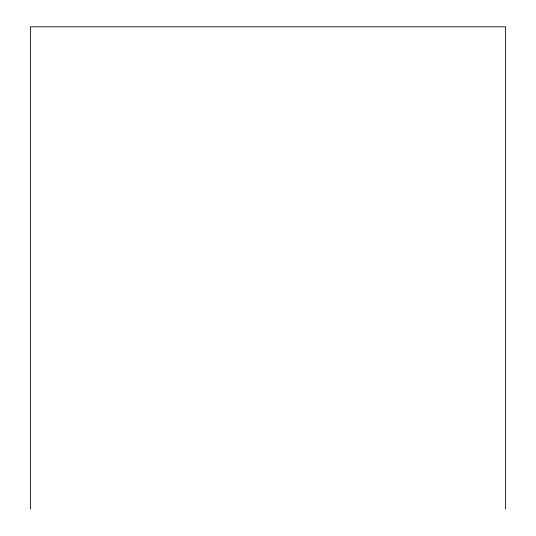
<?xml version="1.0" encoding="UTF-8"?>
<svg xmlns="http://www.w3.org/2000/svg" width="536" height="536" viewBox="0 0 536 536"><rect width="100%" height="100%" fill="white"/><g stroke="black" fill="none" stroke-linecap="round" stroke-linejoin="round"><path stroke-width="0.8" d="M505.569 509.2L505.569 26.8L30.431 26.8L30.431 509.2"/></g></svg>
